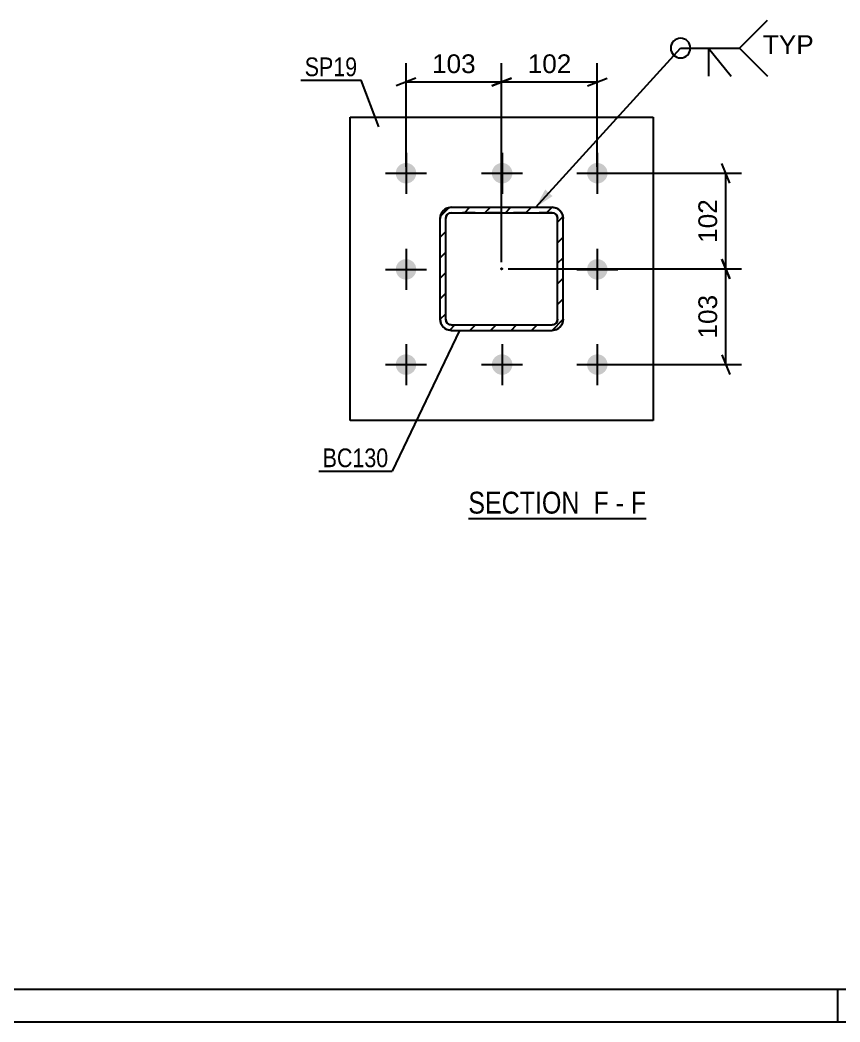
# Model space of a CAD drawing. Header units: millimetres. Extents: x -90 to 1099, y -612 to 229.
# Drawn here: x 344.1 to 469.6, y -611.6 to -458.2 of the extents above; entities that cross this region are included whole.
import ezdxf

# ---------------------------------------------------------------- set-up
doc = ezdxf.new("R2010")
doc.units = ezdxf.units.MM
doc.linetypes.add('DXK_LINE_DOT2', pattern=[3.9198, 1.9599, -1.9599])
doc.linetypes.add('DXK_LINE_DOT3', pattern=[5.9187, 2.979, -0.9799, 0.9799, -0.9799])
doc.styles.add('Arial', font='ARIAL.TTF', dxfattribs={"height": 0.2})
doc.styles.add('Arial Narrow', font='ARIALN.TTF', dxfattribs={"height": 0.2})

# ---------------------------------------------------------------- blocks, each defined once
blk = doc.blocks.new('Unknown-761555022-1133')
at = {"color": 5, "linetype": 'Continuous'}
for p, q in [((-84.67, -606.55), (1094.33, -606.55)), ((469.33, -611.55), (469.33, -606.55)), ((-89.67, -611.55), (1099.33, -611.55))]:
    blk.add_line(p, q, dxfattribs=at)
blk = doc.blocks.new('Unknown-761555022-15 - 18143')
at = {"color": 6, "linetype": 'Continuous'}
blk.add_line((412.75, -534.5), (439.97, -534.5), dxfattribs=at)
at = {"color": 0, "linetype": 'Continuous'}
for points in [[(430.86, -533.75), (430.86, -530.25), (412.75, -530.25), (412.75, -533.75)], [(434.25, -533.75), (434.25, -530.25), (431.91, -530.25), (431.91, -533.75)], [(436.57, -533.75), (436.57, -530.25), (435.3, -530.25), (435.3, -533.75)], [(439.97, -533.75), (439.97, -530.25), (437.62, -530.25), (437.62, -533.75)]]:
    blk.add_wipeout(points, dxfattribs=at)
at = {"color": 7, "linetype": 'Continuous', "style": 'Arial Narrow'}
for s, p in [('SECTION ', (412.75, -533.75)), ('F', (431.91, -533.75)), ('F', (437.62, -533.75)), ('-', (435.3, -533.75))]:
    blk.add_text(s, height=3.34, dxfattribs=at).set_placement(p)
blk = doc.blocks.new('Part-761555022-18164 - 18143')
at = {"linetype": 'Continuous'}
h = blk.add_hatch(dxfattribs=at)
h.set_pattern_fill('', scale=0.7, style=0, pattern_type=0)
h.set_pattern_definition([(45, (425.5639, -505.7335), (-1.57154, 1.57154), [])])
h.paths.add_polyline_path([(410.14, -505.73), (425.56, -505.73), (426.22, -505.6), (426.78, -505.23), (427.15, -504.68), (427.28, -504.02), (427.28, -488.59), (427.15, -487.93), (426.78, -487.38), (426.22, -487.01), (425.56, -486.88), (410.14, -486.88), (409.48, -487.01), (408.92, -487.38), (408.55, -487.93), (408.42, -488.59), (408.42, -504.02), (408.55, -504.68), (408.92, -505.23), (409.48, -505.6)])
h.paths.add_polyline_path([(409.34, -504.35), (409.28, -504.02), (409.28, -488.59), (409.34, -488.26), (409.53, -487.98), (409.81, -487.8), (410.14, -487.73), (425.56, -487.73), (425.89, -487.8), (426.17, -487.98), (426.36, -488.26), (426.42, -488.59), (426.42, -504.02), (426.36, -504.35), (426.17, -504.63), (425.89, -504.81), (425.56, -504.88), (410.14, -504.88), (409.81, -504.81), (409.53, -504.63)])
blk.add_hatch(color=30, dxfattribs=at).paths.add_polyline_path([(417.85, -496.4, -1), (417.85, -496.2, -1)])
at = {"color": 7, "linetype": 'DXK_LINE_DOT2'}
for p, q in [((409.48, -487.01), (410.14, -486.88)), ((410.14, -486.88), (425.56, -486.88)), ((425.56, -486.88), (426.22, -487.01)), ((408.42, -488.59), (408.55, -487.93)), ((408.42, -504.02), (408.42, -488.59)), ((409.34, -488.26), (409.28, -488.59)), ((409.28, -504.02), (409.28, -488.59)), ((409.53, -487.98), (409.34, -488.26)), ((409.81, -487.8), (409.53, -487.98)), ((410.14, -487.73), (409.81, -487.8)), ((425.56, -487.73), (410.14, -487.73)), ((425.89, -487.8), (425.56, -487.73)), ((426.17, -487.98), (425.89, -487.8)), ((426.36, -488.26), (426.17, -487.98)), ((426.42, -488.59), (426.36, -488.26)), ((426.42, -504.02), (426.42, -488.59)), ((427.15, -487.93), (427.28, -488.59)), ((427.28, -504.02), (427.28, -488.59)), ((408.55, -504.68), (408.42, -504.02)), ((409.28, -504.02), (409.34, -504.35)), ((409.34, -504.35), (409.53, -504.63)), ((426.17, -504.63), (426.36, -504.35)), ((426.36, -504.35), (426.42, -504.02)), ((427.28, -504.02), (427.15, -504.68)), ((410.14, -505.73), (409.48, -505.6)), ((409.53, -504.63), (409.81, -504.81)), ((409.81, -504.81), (410.14, -504.88)), ((410.14, -504.88), (425.56, -504.88)), ((410.14, -505.73), (425.56, -505.73)), ((425.56, -504.88), (425.89, -504.81)), ((426.22, -505.6), (425.56, -505.73)), ((425.89, -504.81), (426.17, -504.63))]:
    blk.add_line(p, q, dxfattribs=at)
at = {"color": 2, "linetype": 'Continuous'}
for p, q in [((410.14, -486.88), (409.48, -487.01)), ((410.14, -486.88), (425.56, -486.88)), ((426.22, -487.01), (425.56, -486.88)), ((408.55, -487.93), (408.42, -488.59)), ((408.42, -504.02), (408.42, -488.59)), ((409.28, -488.59), (409.34, -488.26)), ((409.28, -504.02), (409.28, -488.59)), ((409.34, -488.26), (409.53, -487.98)), ((409.53, -487.98), (409.81, -487.8)), ((409.81, -487.8), (410.14, -487.73)), ((410.14, -487.73), (425.56, -487.73)), ((425.56, -487.73), (425.89, -487.8)), ((425.89, -487.8), (426.17, -487.98)), ((426.17, -487.98), (426.36, -488.26)), ((426.36, -488.26), (426.42, -488.59)), ((426.42, -504.02), (426.42, -488.59)), ((427.28, -488.59), (427.15, -487.93)), ((427.28, -504.02), (427.28, -488.59)), ((408.42, -504.02), (408.55, -504.68)), ((409.34, -504.35), (409.28, -504.02)), ((409.53, -504.63), (409.34, -504.35)), ((426.36, -504.35), (426.17, -504.63)), ((426.42, -504.02), (426.36, -504.35)), ((427.15, -504.68), (427.28, -504.02)), ((409.48, -505.6), (410.14, -505.73)), ((409.81, -504.81), (409.53, -504.63)), ((410.14, -504.88), (409.81, -504.81)), ((410.14, -504.88), (425.56, -504.88)), ((410.14, -505.73), (425.56, -505.73)), ((425.89, -504.81), (425.56, -504.88)), ((425.56, -505.73), (426.22, -505.6)), ((426.17, -504.63), (425.89, -504.81))]:
    blk.add_line(p, q, dxfattribs=at)
at = {"color": 30, "linetype": 'DXK_LINE_DOT3'}
blk.add_line((417.85, -496.3), (417.85, -496.3), dxfattribs=at)
at = {"color": 30, "linetype": 'Continuous'}
blk.add_circle((417.85, -496.3), 0.1, dxfattribs=at)
at = {"color": 7, "linetype": 'DXK_LINE_DOT2'}
for centre, start, end in [((410.14, -488.59), 112.5, 157.5), ((425.56, -488.59), 22.5, 67.5), ((410.14, -504.02), 202.5, 247.5), ((425.56, -504.02), 292.5, 337.5)]:
    blk.add_arc(centre, 1.71, start, end, dxfattribs=at)
at = {"color": 2, "linetype": 'Continuous'}
for centre, start, end in [((410.14, -488.59), 112.5, 157.5), ((425.56, -488.59), 22.5, 67.5), ((410.14, -504.02), 202.5, 247.5), ((425.56, -504.02), 292.5, 337.5)]:
    blk.add_arc(centre, 1.71, start, end, dxfattribs=at)
blk = doc.blocks.new('Bolt-761555022-18257 - 18143')
at = {"linetype": 'Continuous'}
for points in [[(404.78, -481.66, -1), (401.64, -481.66, -1)], [(419.49, -481.66, -1), (416.35, -481.66, -1)], [(434.06, -481.66, -1), (430.92, -481.66, -1)], [(404.78, -496.38, -1), (401.64, -496.38, -1)], [(434.06, -496.38, -1), (430.92, -496.38, -1)], [(404.78, -510.95, -1), (401.64, -510.95, -1)], [(419.49, -510.95, -1), (416.35, -510.95, -1)], [(434.06, -510.95, -1), (430.92, -510.95, -1)]]:
    blk.add_hatch(color=1, dxfattribs=at).paths.add_polyline_path(points)
at = {"color": 1, "linetype": 'Continuous'}
for p, q in [((403.21, -478.52), (403.21, -484.8)), ((417.92, -478.52), (417.92, -484.8)), ((432.49, -478.52), (432.49, -484.8)), ((400.06, -481.66), (406.35, -481.66)), ((414.78, -481.66), (421.06, -481.66)), ((429.35, -481.66), (435.64, -481.66)), ((403.21, -493.23), (403.21, -499.52)), ((432.49, -493.23), (432.49, -499.52)), ((400.06, -496.38), (406.35, -496.38)), ((429.35, -496.38), (435.64, -496.38)), ((403.21, -507.8), (403.21, -514.09)), ((417.92, -507.8), (417.92, -514.09)), ((432.49, -507.8), (432.49, -514.09)), ((400.06, -510.95), (406.35, -510.95)), ((414.78, -510.95), (421.06, -510.95)), ((429.35, -510.95), (435.64, -510.95))]:
    blk.add_line(p, q, dxfattribs=at)
blk = doc.blocks.new('Part-761555022-18185 - 18143')
at = {"color": 2, "linetype": 'Continuous'}
for p, q in [((394.64, -519.52), (394.64, -473.09)), ((394.64, -473.09), (441.06, -473.09)), ((441.06, -473.09), (441.06, -519.52)), ((441.06, -519.52), (394.64, -519.52))]:
    blk.add_line(p, q, dxfattribs=at)
blk = doc.blocks.new('StraightDimension-761555022-18283 - 18143')
at = {"color": 7, "linetype": 'Continuous'}
for p, q in [((452.78, -483.16), (451.58, -480.16)), ((433.49, -481.66), (454.58, -481.66)), ((452.18, -496.3), (452.18, -481.66)), ((451.58, -494.8), (452.78, -497.8)), ((418.85, -496.3), (454.58, -496.3))]:
    blk.add_line(p, q, dxfattribs=at)
at = {"color": 0}
blk.add_wipeout([(451.43, -485.05), (447.23, -485.05), (447.23, -492.92), (451.43, -492.92)], dxfattribs=at)
at = {"color": 3, "style": 'Arial'}
blk.add_text('102', height=2.865, rotation=90.0002, dxfattribs=at).set_placement((450.83, -492.32))
blk = doc.blocks.new('StraightDimension-761555022-18284 - 18143')
at = {"color": 7, "linetype": 'Continuous'}
for p, q in [((452.78, -497.8), (451.58, -494.8)), ((418.85, -496.3), (454.58, -496.3)), ((452.18, -510.95), (452.18, -496.3)), ((451.58, -509.45), (452.78, -512.45)), ((433.49, -510.95), (454.58, -510.95))]:
    blk.add_line(p, q, dxfattribs=at)
at = {"color": 0}
blk.add_wipeout([(451.43, -499.69), (447.23, -499.69), (447.23, -507.56), (451.43, -507.56)], dxfattribs=at)
at = {"color": 3, "style": 'Arial'}
blk.add_text('103', height=2.865, rotation=90.0002, dxfattribs=at).set_placement((450.83, -506.96))
blk = doc.blocks.new('StraightDimension-761555022-18302 - 18143')
at = {"color": 7, "linetype": 'Continuous'}
for p, q in [((417.85, -495.3), (417.85, -464.84)), ((432.49, -480.66), (432.49, -464.84)), ((419.35, -467.09), (416.35, -468.29)), ((430.99, -468.29), (433.99, -467.09)), ((417.85, -467.69), (432.49, -467.69))]:
    blk.add_line(p, q, dxfattribs=at)
at = {"color": 0}
blk.add_wipeout([(429.11, -466.94), (429.11, -462.74), (421.24, -462.74), (421.24, -466.94)], dxfattribs=at)
at = {"color": 3, "style": 'Arial'}
blk.add_text('102', height=2.865, dxfattribs=at).set_placement((421.84, -466.34))
blk = doc.blocks.new('StraightDimension-761555022-18303 - 18143')
at = {"color": 7, "linetype": 'Continuous'}
for p, q in [((403.21, -480.66), (403.21, -464.84)), ((417.85, -495.3), (417.85, -464.84)), ((404.71, -467.09), (401.71, -468.29)), ((416.35, -468.29), (419.35, -467.09)), ((403.21, -467.69), (417.85, -467.69))]:
    blk.add_line(p, q, dxfattribs=at)
at = {"color": 0}
blk.add_wipeout([(414.46, -466.94), (414.46, -462.74), (406.59, -462.74), (406.59, -466.94)], dxfattribs=at)
at = {"color": 3, "style": 'Arial'}
blk.add_text('103', height=2.865, dxfattribs=at).set_placement((407.19, -466.34))
blk = doc.blocks.new('WeldMark-761555022-18617 - 18143')
at = {"linetype": 'Continuous'}
blk.add_hatch(color=30, dxfattribs=at).paths.add_polyline_path([(425.63, -485.16), (423.06, -486.88), (424.52, -484.15)])
at = {"color": 30, "linetype": 'Continuous'}
for p, q in [((423.06, -486.88), (445.24, -462.51)), ((445.24, -462.51), (454.24, -462.51))]:
    blk.add_line(p, q, dxfattribs=at)
at = {"color": 3, "linetype": 'Continuous'}
for q in [(452.96, -466.79), (449.53, -466.79)]:
    blk.add_line((449.53, -462.51), q, dxfattribs=at)
for start, end in [(90, 270), (270, 90)]:
    blk.add_arc((445.24, -462.51), 1.5, start, end, dxfattribs=at)
at = {"color": 0, "linetype": 'Continuous'}
blk.add_wipeout([(465.62, -463.41), (465.62, -460.41), (457.84, -460.41), (457.84, -463.41)], dxfattribs=at)
blk.add_wipeout([(465.62, -463.41), (465.62, -460.41), (457.84, -460.41), (457.84, -463.41)], dxfattribs=at)
at = {"color": 3, "linetype": 'Continuous'}
for q in [(458.53, -458.22), (458.53, -466.79)]:
    blk.add_line((454.24, -462.51), q, dxfattribs=at)
at = {"color": 3, "linetype": 'Continuous', "style": 'Arial'}
blk.add_text('TYP', height=2.865, dxfattribs=at).set_placement((457.84, -463.41))
blk = doc.blocks.new('Mark-761555022-18320 - 18143')
at = {"color": 0}
blk.add_wipeout([(400.5, -526.65), (400.5, -523.65), (390.45, -523.65), (390.45, -526.65)], dxfattribs=at)
blk.add_wipeout([(400.5, -526.65), (400.5, -523.65), (390.45, -523.65), (390.45, -526.65)], dxfattribs=at)
at = {"color": 30, "linetype": 'Continuous'}
for p in [(411.39, -505.73), (389.85, -527.25)]:
    blk.add_line(p, (401.1, -527.25), dxfattribs=at)
at = {"color": 3, "style": 'Arial Narrow'}
blk.add_text('BC130', height=2.863, dxfattribs=at).set_placement((390.45, -526.65))
blk = doc.blocks.new('Mark-761555022-18323 - 18143')
at = {"color": 0}
blk.add_wipeout([(395.74, -466.81), (395.74, -463.81), (387.7, -463.81), (387.7, -466.81)], dxfattribs=at)
blk.add_wipeout([(395.74, -466.81), (395.74, -463.81), (387.7, -463.81), (387.7, -466.81)], dxfattribs=at)
at = {"color": 30, "linetype": 'Continuous'}
for p in [(387.1, -467.41), (399.03, -474.56)]:
    blk.add_line(p, (396.34, -467.41), dxfattribs=at)
at = {"color": 3, "style": 'Arial Narrow'}
blk.add_text('SP19', height=2.863, dxfattribs=at).set_placement((387.7, -466.81))

msp = doc.modelspace()

# ---------------------------------------------------------------- block references
for name in ['Unknown-761555022-1133', 'Part-761555022-18185 - 18143', 'Bolt-761555022-18257 - 18143', 'Part-761555022-18164 - 18143']:
    msp.add_blockref(name, (0, 0))

# ---------------------------------------------------------------- next in the draw order: block references
for name in ['Mark-761555022-18323 - 18143', 'StraightDimension-761555022-18283 - 18143', 'Mark-761555022-18320 - 18143', 'Unknown-761555022-15 - 18143']:
    msp.add_blockref(name, (0, 0))

# ---------------------------------------------------------------- next in the draw order: block references
msp.add_blockref('StraightDimension-761555022-18284 - 18143', (0, 0))

# ---------------------------------------------------------------- next in the draw order: block references
msp.add_blockref('StraightDimension-761555022-18302 - 18143', (0, 0))

# ---------------------------------------------------------------- next in the draw order: block references
for name in ['WeldMark-761555022-18617 - 18143', 'StraightDimension-761555022-18303 - 18143']:
    msp.add_blockref(name, (0, 0))

doc.saveas('drawing.dxf')
